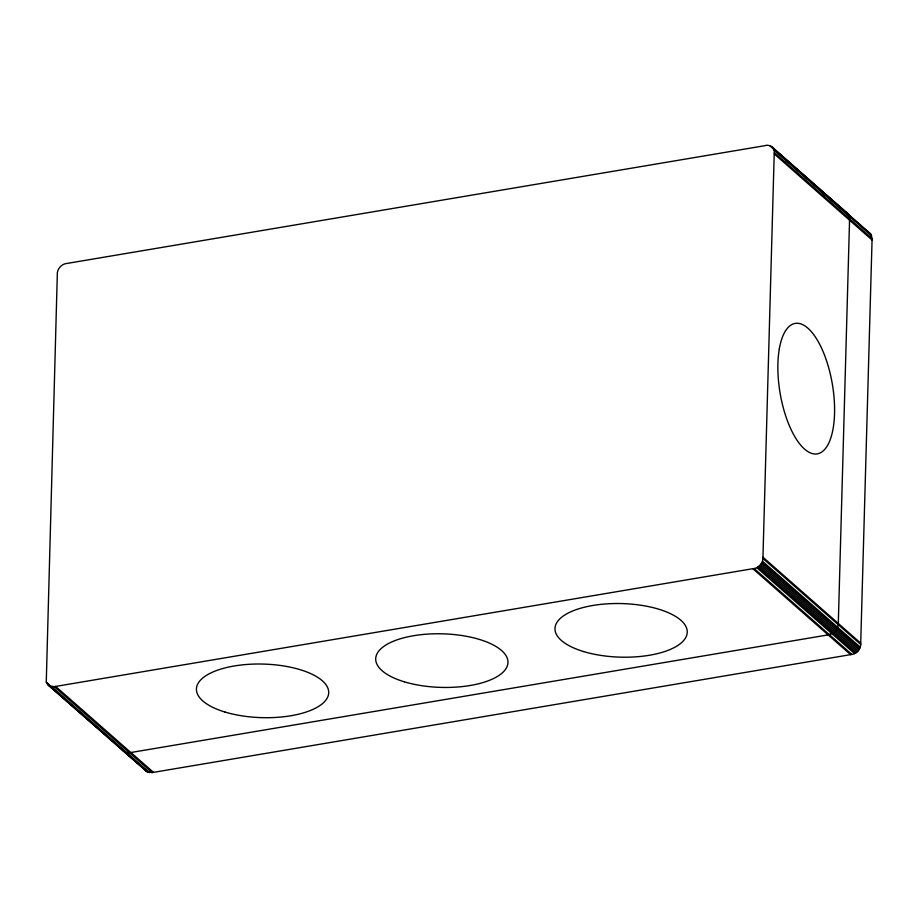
<?xml version="1.0" encoding="UTF-8"?>
<svg xmlns="http://www.w3.org/2000/svg" width="918" height="918" viewBox="0 0 918 918"><rect width="100%" height="100%" fill="white"/><g stroke="black" fill="none" stroke-linecap="round" stroke-linejoin="round"><path stroke-width="1.38" d="M49.262 685.849L54.231 686.675L752.852 568.701C758.589 568.449 763.489 562.963 762.95 557.215L774.218 153.891C775.572 148.452 769.812 143.633 764.671 145.71L67.381 263.374C61.644 263.638 56.755 269.112 57.295 274.861L46.267 682.097L48.275 685.149L147.121 771.774L152.078 772.6L850.619 654.637C856.356 654.385 861.256 648.9 860.717 643.151L872.1 238.565L870.574 233.826L867.613 231.738M837.182 628.738L838.26 624.699L849.598 218.702L849.23 216.132L773.966 149.978M849.506 220.159L849.62 218.805M836.447 629.989L837.216 628.761M836.482 630.023L833.372 633.133L828.116 634.866M833.349 633.099L834.508 632.204M828.139 634.889L130.838 752.519L55.573 686.366M125.651 752.519L129.61 752.84L152.078 772.6M845.111 211.874L871.239 234.847M845.134 211.989L846.258 212.494M124.527 752.003L148.234 772.279M124.641 752.014L122.025 749.409L123.655 751.314M47.426 684.277L147.121 771.774M771.969 146.926L847.234 213.091M770.971 146.226L870.574 233.826M773.484 148.831L871.733 235.995M769.846 145.721L779.531 154.224M784.901 158.952L788.126 161.786M791.35 164.62L795.654 168.396M797.811 170.289L818.236 188.247M822.539 192.023L825.764 194.857M828.988 197.691L833.292 201.478M835.437 203.371L848.347 214.812M785.831 160.524L787.988 162.417M823.469 193.606L825.615 195.488M774.333 152.537L872.1 238.565M774.218 153.891L871.974 239.919M762.95 557.215L860.717 643.151M762.996 558.534L860.763 644.47M762.479 561.254L860.246 647.19M761.929 562.573L859.684 648.51M761.183 563.836L858.95 649.772M760.288 565.006L858.055 650.942M759.243 566.05L857.01 651.987M758.084 566.945L855.851 652.882M756.834 567.68L854.601 653.616M754.183 568.563L851.95 654.5M752.852 568.701L850.619 654.637M153.421 772.29L130.941 752.53L129.495 752.829L54.231 686.675M149.462 772.6L51.603 686.675M46.267 682.097L49.492 684.943M46.761 683.256L134.98 760.712M137.115 762.594L141.395 766.358M146.123 771.074L144.608 769.169M848.071 213.963L848.748 214.984M838.237 623.402L838.283 624.722M404.253 681.787A66.153 26.794 1.6 0 0 507.757 664.322A66.153 26.794 1.6 0 0 413.525 635.726A66.153 26.794 1.6 0 0 404.253 681.787M779.302 348.943A66.153 26.507 80.4 0 0 811.914 453.469A66.153 26.507 80.4 0 0 827.428 363.482A66.153 26.507 80.4 0 0 779.302 348.943M583.527 651.539A66.153 26.794 1.6 0 0 687.031 634.074A66.153 26.794 1.6 0 0 592.798 605.478A66.153 26.794 1.6 0 0 583.527 651.539M224.979 712.035A66.153 26.794 1.6 0 0 328.483 694.57A66.153 26.794 1.6 0 0 234.251 665.975A66.153 26.794 1.6 0 0 224.979 712.035"/></g></svg>
